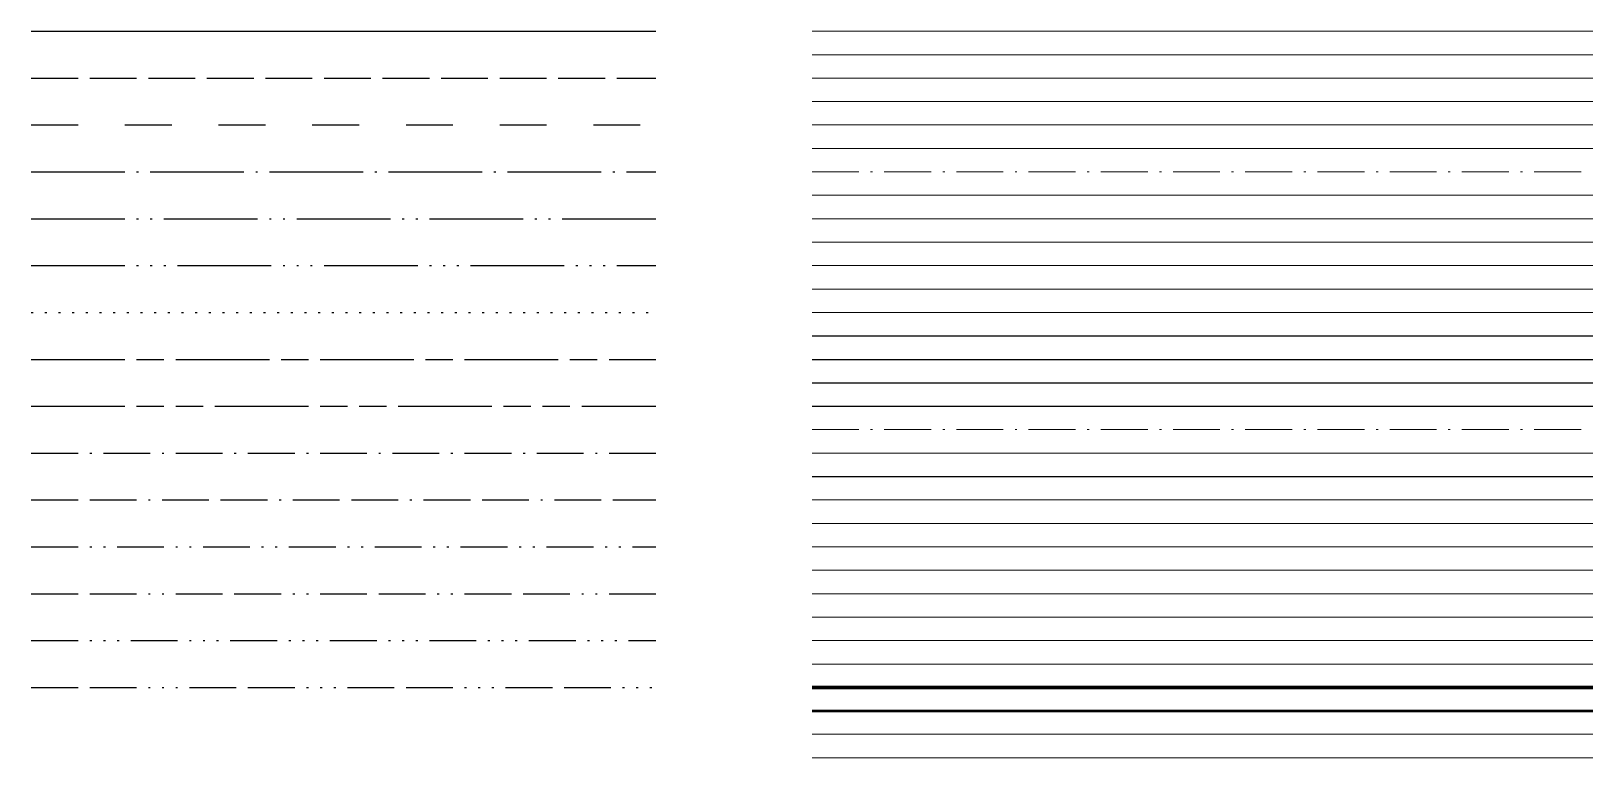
# Model space of a CAD drawing. Header units: millimetres. Extents: x -24094 to 84100, y -59400 to 59400.
# Drawn here: x -24094 to -4094, y 49879 to 59179 of the extents above; entities that cross this region are included whole.
import ezdxf

# ---------------------------------------------------------------- set-up
doc = ezdxf.new("R2010")
doc.units = ezdxf.units.MM
doc.header["$LTSCALE"] = 100
for name, pattern in [('SXF_一点二短鎖線', [16.75, 6, -1.5, 6, -1.5, 0.25, -1.5]), ('SXF_一点短鎖線', [9.25, 6, -1.5, 0.25, -1.5]), ('SXF_一点鎖線', [18.5, 12, -1.5, 3.5, -1.5]), ('SXF_一点長鎖線', [15.25, 12, -1.5, 0.25, -1.5]), ('SXF_三点二短鎖線', [20.25, 6, -1.5, 6, -1.5, 0.25, -1.5, 0.25, -1.5, 0.25, -1.5]), ('SXF_三点短鎖線', [12.75, 6, -1.5, 0.25, -1.5, 0.25, -1.5, 0.25, -1.5]), ('SXF_三点長鎖線', [18.75, 12, -1.5, 0.25, -1.5, 0.25, -1.5, 0.25, -1.5]), ('SXF_二点二短鎖線', [18.5, 6, -1.5, 6, -1.5, 0.25, -1.5, 0.25, -1.5]), ('SXF_二点短鎖線', [11, 6, -1.5, 0.25, -1.5, 0.25, -1.5]), ('SXF_二点鎖線', [23.5, 12, -1.5, 3.5, -1.5, 3.5, -1.5]), ('SXF_二点長鎖線', [17, 12, -1.5, 0.25, -1.5, 0.25, -1.5]), ('SXF_点線', [1.75, 0.25, -1.5]), ('SXF_破線', [7.5, 6, -1.5]), ('SXF_跳び破線', [12, 6, -6])]:
    doc.linetypes.add(name, pattern=pattern)
for name, color, linetype, lineweight in [('D-BGD', 7, 'Continuous', 13), ('D-BGD-BRG', 8, 'Continuous', 9), ('D-BGD-CRST', 7, 'Continuous', 13), ('D-BGD-ETRL', 7, 'Continuous', 13), ('D-BGD-HTXT', 7, 'Continuous', 13), ('D-BGD-TXT', 7, 'Continuous', 13), ('D-BMK', 2, 'SXF_一点短鎖線', 13), ('D-BMK-HTXT', 7, 'Continuous', 13), ('D-BMK-TXT', 7, 'Continuous', 13), ('D-BYP', 7, 'Continuous', 13), ('D-BYP-DIM', 7, 'Continuous', 13), ('D-BYP-HTXT', 7, 'Continuous', 13), ('D-BYP-STR1', 2, 'Continuous', 13), ('D-BYP-STR2', 6, 'Continuous', 25), ('D-BYP-STR3', 3, 'Continuous', 25), ('D-BYP-STR4', 6, 'Continuous', 25), ('D-BYP-STR6', 2, 'SXF_一点短鎖線', 13), ('D-BYP-STR7', 2, 'Continuous', 13), ('D-BYP-STR8', 150, 'Continuous', 25), ('D-BYP-STR9', 30, 'Continuous', 13), ('D-BYP-TXT', 7, 'Continuous', 13), ('D-DOC', 7, 'Continuous', 13), ('D-ORD', 7, 'Continuous', 13), ('D-STR', 1, 'Continuous', 13), ('D-STR-DIM', 7, 'Continuous', 13), ('D-STR-HTXT', 7, 'Continuous', 13), ('D-STR-TXT', 7, 'Continuous', 13), ('D-TTL', 2, 'Continuous', 140), ('D-TTL-FRAM', 2, 'Continuous', 50), ('D-TTL-LINE', 7, 'Continuous', 13), ('D-TTL-TXT', 7, 'Continuous', 13)]:
    doc.layers.add(name, color=color, linetype=linetype, lineweight=lineweight)
doc.layers.add('D-BYP-STR5', color=7, linetype='Continuous', lineweight=25, true_color=0xc00080)

msp = doc.modelspace()

# ---------------------------------------------------------------- linework, layer by layer
at = {"layer": 'D-BGD'}
msp.add_line((-14093.53, 59179.06), (-4093.53, 59179.06), dxfattribs=at)
at = {"layer": 'D-BGD-BRG'}
msp.add_line((-14093.53, 58879.06), (-4093.53, 58879.06), dxfattribs=at)
at = {"layer": 'D-BGD-CRST'}
msp.add_line((-14093.53, 58579.06), (-4093.53, 58579.06), dxfattribs=at)
at = {"layer": 'D-BGD-ETRL'}
msp.add_line((-14093.53, 58279.06), (-4093.53, 58279.06), dxfattribs=at)
at = {"layer": 'D-BGD-HTXT'}
msp.add_line((-14093.53, 57979.06), (-4093.53, 57979.06), dxfattribs=at)
at = {"layer": 'D-BGD-TXT'}
msp.add_line((-14093.53, 57679.06), (-4093.53, 57679.06), dxfattribs=at)
at = {"layer": 'D-BMK'}
msp.add_line((-14093.53, 57379.06), (-4093.53, 57379.06), dxfattribs=at)
at = {"layer": 'D-BMK-HTXT'}
msp.add_line((-14093.53, 57079.06), (-4093.53, 57079.06), dxfattribs=at)
at = {"layer": 'D-BMK-TXT'}
msp.add_line((-14093.53, 56779.06), (-4093.53, 56779.06), dxfattribs=at)
at = {"layer": 'D-BYP'}
msp.add_line((-14093.53, 56479.06), (-4093.53, 56479.06), dxfattribs=at)
at = {"layer": 'D-BYP-DIM'}
msp.add_line((-14093.53, 56179.06), (-4093.53, 56179.06), dxfattribs=at)
at = {"layer": 'D-BYP-HTXT'}
msp.add_line((-14093.53, 55879.06), (-4093.53, 55879.06), dxfattribs=at)
at = {"layer": 'D-BYP-STR1'}
msp.add_line((-14093.53, 55579.06), (-4093.53, 55579.06), dxfattribs=at)
at = {"layer": 'D-BYP-STR2'}
msp.add_line((-14093.53, 55279.06), (-4093.53, 55279.06), dxfattribs=at)
at = {"layer": 'D-BYP-STR3'}
msp.add_line((-14093.53, 54979.06), (-4093.53, 54979.06), dxfattribs=at)
at = {"layer": 'D-BYP-STR4'}
msp.add_line((-14093.53, 54679.06), (-4093.53, 54679.06), dxfattribs=at)
at = {"layer": 'D-BYP-STR5'}
msp.add_line((-14093.53, 54379.06), (-4093.53, 54379.06), dxfattribs=at)
at = {"layer": 'D-BYP-STR6'}
msp.add_line((-14093.53, 54079.06), (-4093.53, 54079.06), dxfattribs=at)
at = {"layer": 'D-BYP-STR7'}
msp.add_line((-14093.53, 53779.06), (-4093.53, 53779.06), dxfattribs=at)
at = {"layer": 'D-BYP-STR8'}
msp.add_line((-14093.53, 53479.06), (-4093.53, 53479.06), dxfattribs=at)
at = {"layer": 'D-BYP-STR9'}
msp.add_line((-14093.53, 53179.06), (-4093.53, 53179.06), dxfattribs=at)
at = {"layer": 'D-BYP-TXT'}
msp.add_line((-14093.53, 52879.06), (-4093.53, 52879.06), dxfattribs=at)
at = {"layer": 'D-DOC'}
msp.add_line((-14093.53, 52579.06), (-4093.53, 52579.06), dxfattribs=at)
at = {"layer": 'D-ORD'}
msp.add_line((-14093.53, 52279.06), (-4093.53, 52279.06), dxfattribs=at)
at = {"layer": 'D-STR'}
msp.add_line((-14093.53, 51979.06), (-4093.53, 51979.06), dxfattribs=at)
at = {"layer": 'D-STR-DIM'}
msp.add_line((-14093.53, 51679.06), (-4093.53, 51679.06), dxfattribs=at)
at = {"layer": 'D-STR-HTXT'}
msp.add_line((-14093.53, 51379.06), (-4093.53, 51379.06), dxfattribs=at)
at = {"layer": 'D-STR-TXT'}
msp.add_line((-14093.53, 51079.06), (-4093.53, 51079.06), dxfattribs=at)
at = {"layer": 'D-TTL'}
msp.add_line((-14093.53, 50779.06), (-4093.53, 50779.06), dxfattribs=at)
at = {"layer": 'D-TTL-FRAM'}
msp.add_line((-14093.53, 50479.06), (-4093.53, 50479.06), dxfattribs=at)
at = {"layer": 'D-TTL-LINE'}
msp.add_line((-14093.53, 50179.06), (-4093.53, 50179.06), dxfattribs=at)
at = {"layer": 'D-TTL-TXT'}
msp.add_line((-14093.53, 49879.06), (-4093.53, 49879.06), dxfattribs=at)
at = {"layer": 'Defpoints', "color": 1, "linetype": 'Continuous'}
msp.add_line((-24093.53, 59179.06), (-16093.53, 59179.06), dxfattribs=at)
at = {"layer": 'Defpoints', "color": 2, "linetype": 'SXF_破線'}
msp.add_line((-24093.53, 58579.06), (-16093.53, 58579.06), dxfattribs=at)
at = {"layer": 'Defpoints', "color": 3, "linetype": 'SXF_跳び破線'}
msp.add_line((-24093.53, 57979.06), (-16093.53, 57979.06), dxfattribs=at)
at = {"layer": 'Defpoints', "color": 4, "linetype": 'SXF_一点長鎖線'}
msp.add_line((-24093.53, 57379.06), (-16093.53, 57379.06), dxfattribs=at)
at = {"layer": 'Defpoints', "color": 5, "linetype": 'SXF_二点長鎖線'}
msp.add_line((-24093.53, 56779.06), (-16093.53, 56779.06), dxfattribs=at)
at = {"layer": 'Defpoints', "color": 6, "linetype": 'SXF_三点長鎖線'}
msp.add_line((-24093.53, 56179.06), (-16093.53, 56179.06), dxfattribs=at)
at = {"layer": 'Defpoints', "linetype": 'SXF_点線'}
msp.add_line((-24093.53, 55579.06), (-16093.53, 55579.06), dxfattribs=at)
at = {"layer": 'Defpoints', "color": 222, "linetype": 'SXF_一点鎖線', "true_color": 0xc00080}
msp.add_line((-24093.53, 54979.06), (-16093.53, 54979.06), dxfattribs=at)
at = {"layer": 'Defpoints', "color": 23, "linetype": 'SXF_二点鎖線', "true_color": 0xc08040}
msp.add_line((-24093.53, 54379.06), (-16093.53, 54379.06), dxfattribs=at)
at = {"layer": 'Defpoints', "color": 30, "linetype": 'SXF_一点短鎖線'}
msp.add_line((-24093.53, 53779.06), (-16093.53, 53779.06), dxfattribs=at)
at = {"layer": 'Defpoints', "color": 83, "linetype": 'SXF_一点二短鎖線', "true_color": 0x80c080}
msp.add_line((-24093.53, 53179.06), (-16093.53, 53179.06), dxfattribs=at)
at = {"layer": 'Defpoints', "color": 150, "linetype": 'SXF_二点短鎖線'}
msp.add_line((-24093.53, 52579.06), (-16093.53, 52579.06), dxfattribs=at)
at = {"layer": 'Defpoints', "color": 171, "linetype": 'SXF_二点二短鎖線', "true_color": 0x8040ff}
msp.add_line((-24093.53, 51979.06), (-16093.53, 51979.06), dxfattribs=at)
at = {"layer": 'Defpoints', "color": 9, "linetype": 'SXF_三点短鎖線'}
msp.add_line((-24093.53, 51379.06), (-16093.53, 51379.06), dxfattribs=at)
at = {"layer": 'Defpoints', "color": 8, "linetype": 'SXF_三点二短鎖線'}
msp.add_line((-24093.53, 50779.06), (-16093.53, 50779.06), dxfattribs=at)

doc.saveas('drawing.dxf')
